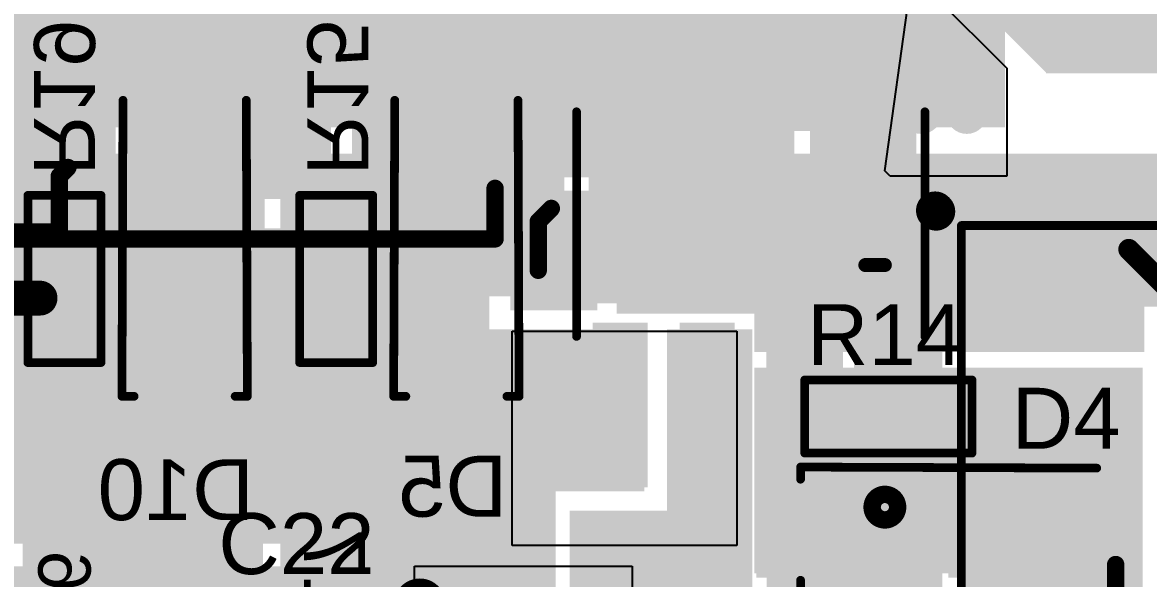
# Model space of a CAD drawing. Header units: millimetres. Extents: x -1.46 to 1.41, y -0.13 to 2.68.
# Drawn here: x 0.405 to 1.051, y 1.419 to 1.738 of the extents above; entities that cross this region are included whole.
import ezdxf

# ---------------------------------------------------------------- set-up
doc = ezdxf.new("R2010")
doc.units = ezdxf.units.MM
doc.header["$MEASUREMENT"] = 0
for name, color, linetype in [('BottomLayer', 5, 'Continuous'), ('BottomOverlay', 54, 'Continuous'), ('BottomPaste', 16, 'Continuous'), ('BottomSolder', 6, 'Continuous'), ('Mechanical2', 216, 'Continuous'), ('TopLayer', 1, 'Continuous'), ('TopOverlay', 2, 'Continuous'), ('TopPaste', 8, 'Continuous'), ('TopSolder', 216, 'Continuous'), ('ViaHoleLayer', 16, 'Continuous')]:
    doc.layers.add(name, color=color, linetype=linetype)
doc.styles.add('Arial', font='', dxfattribs={"height": 0.2})
doc.styles.get('Arial').set_extended_font_data('Arial')

# ---------------------------------------------------------------- blocks, each defined once
blk = doc.blocks.new('CAP__2917_1')
at = {"layer": 'TopLayer'}
for points in [[(-0.05492, 0.05059), (0.05492, 0.05059), (0.05492, -0.05059), (-0.05492, -0.05059)], [(0.19862, 0.05059), (0.30846, 0.05059), (0.30846, -0.05059), (0.19862, -0.05059)]]:
    blk.add_hatch(color=1, dxfattribs=at).paths.add_polyline_path(points)
at = {"layer": 'TopPaste'}
for points in [[(-0.05492, 0.05059), (0.05492, 0.05059), (0.05492, -0.05059), (-0.05492, -0.05059)], [(0.19862, 0.05059), (0.30846, 0.05059), (0.30846, -0.05059), (0.19862, -0.05059)]]:
    blk.add_hatch(color=8, dxfattribs=at).paths.add_polyline_path(points)
at = {"layer": 'TopSolder'}
for points in [[(-0.05892, 0.05459), (0.05892, 0.05459), (0.05892, -0.05459), (-0.05892, -0.05459)], [(0.19462, 0.05459), (0.31246, 0.05459), (0.31246, -0.05459), (0.19462, -0.05459)]]:
    blk.add_hatch(color=216, dxfattribs=at).paths.add_polyline_path(points)
at = {"layer": 'TopOverlay', "const_width": 0.01}
for points in [[(-0.04823, 0.063), (-0.04823, 0.092)], [(-0.01523, 0.062), (-0.01523, 0.091)], [(-0.01523, 0.091), (0.27677, 0.091)], [(0.27677, 0.062), (0.27677, 0.091)], [(-0.06423, 0.077), (-0.03123, 0.077)], [(-0.01523, -0.091), (-0.01523, -0.062)], [(0.27677, -0.091), (0.27677, -0.062)], [(-0.01523, -0.091), (0.27677, -0.091)]]:
    blk.add_lwpolyline(points, dxfattribs=at)
at = {"layer": 'TopOverlay', "const_width": 0.005}
for points in [[(-0.05073, 0.092, 1), (-0.04573, 0.092, 1)], [(-0.01773, 0.091, 1), (-0.01273, 0.091, 1)], [(-0.01773, 0.091, 1), (-0.01273, 0.091, 1)], [(0.27427, 0.091, 1), (0.27927, 0.091, 1)], [(0.27427, 0.091, 1), (0.27927, 0.091, 1)], [(-0.06673, 0.077, 1), (-0.06173, 0.077, 1)], [(-0.03373, 0.077, 1), (-0.02873, 0.077, 1)], [(-0.05073, 0.063, 1), (-0.04573, 0.063, 1)], [(-0.01773, 0.062, 1), (-0.01273, 0.062, 1)], [(0.27427, 0.062, 1), (0.27927, 0.062, 1)], [(-0.01773, -0.062, 1), (-0.01273, -0.062, 1)], [(0.27427, -0.062, 1), (0.27927, -0.062, 1)], [(-0.01773, -0.091, 1), (-0.01273, -0.091, 1)], [(-0.01773, -0.091, 1), (-0.01273, -0.091, 1)], [(0.27427, -0.091, 1), (0.27927, -0.091, 1)], [(0.27427, -0.091, 1), (0.27927, -0.091, 1)]]:
    blk.add_lwpolyline(points, format="xyb", close=True, dxfattribs=at)
blk = doc.blocks.new('CRS01_TE85L_Q_M__B_7')
at = {"layer": 'BottomLayer'}
for points in [[(-0.07874, 0.02362), (-0.0315, 0.02362), (-0.0315, -0.02362), (-0.07874, -0.02362)], [(0.0315, 0.02362), (0.07874, 0.02362), (0.07874, -0.02362), (0.0315, -0.02362)]]:
    blk.add_hatch(color=5, dxfattribs=at).paths.add_polyline_path(points)
at = {"layer": 'BottomOverlay'}
for points in [[(-0.11561, -0.038), (-0.08061, -0.038), (-0.08061, 0.038), (-0.11561, 0.038)], [(-0.08561, 0.025), (-0.058, 0.025), (-0.058, 0.03638), (-0.08561, 0.03638)], [(-0.08561, -0.03638), (-0.058, -0.03638), (-0.058, -0.025), (-0.08561, -0.025)]]:
    blk.add_hatch(color=54, dxfattribs=at).paths.add_polyline_path(points)
at = {"layer": 'BottomPaste'}
for points in [[(-0.07874, 0.02362), (-0.0315, 0.02362), (-0.0315, -0.02362), (-0.07874, -0.02362)], [(0.0315, 0.02362), (0.07874, 0.02362), (0.07874, -0.02362), (0.0315, -0.02362)]]:
    blk.add_hatch(color=16, dxfattribs=at).paths.add_polyline_path(points)
at = {"layer": 'BottomSolder'}
for points in [[(-0.08274, 0.02762), (-0.0275, 0.02762), (-0.0275, -0.02762), (-0.08274, -0.02762)], [(0.0275, 0.02762), (0.08274, 0.02762), (0.08274, -0.02762), (0.0275, -0.02762)]]:
    blk.add_hatch(color=6, dxfattribs=at).paths.add_polyline_path(points)
at = {"layer": 'BottomOverlay', "const_width": 0.005}
for points in [[(-0.11261, 0.03538), (0.05739, 0.036)], [(0.05739, 0.029), (0.05739, 0.036)], [(0.05739, -0.036), (0.05739, -0.029)], [(0.05739, -0.036), (-0.11261, -0.03538)]]:
    blk.add_lwpolyline(points, dxfattribs=at)
at = {"layer": 'BottomOverlay', "const_width": 0.0025}
for points in [[(-0.11386, 0.03538, 1), (-0.11136, 0.03538, 1)], [(0.05614, 0.036, 1), (0.05864, 0.036, 1)], [(0.05614, 0.036, 1), (0.05864, 0.036, 1)], [(0.05614, 0.029, 1), (0.05864, 0.029, 1)], [(0.05614, -0.029, 1), (0.05864, -0.029, 1)], [(-0.11386, -0.03538, 1), (-0.11136, -0.03538, 1)], [(0.05614, -0.036, 1), (0.05864, -0.036, 1)], [(0.05614, -0.036, 1), (0.05864, -0.036, 1)]]:
    blk.add_lwpolyline(points, format="xyb", close=True, dxfattribs=at)
blk = doc.blocks.new('CRS01_TE85L_Q_M__8')
at = {"layer": 'TopLayer'}
for points in [[(-0.07874, 0.02362), (-0.0315, 0.02362), (-0.0315, -0.02362), (-0.07874, -0.02362)], [(0.0315, 0.02362), (0.07874, 0.02362), (0.07874, -0.02362), (0.0315, -0.02362)]]:
    blk.add_hatch(color=1, dxfattribs=at).paths.add_polyline_path(points)
at = {"layer": 'TopOverlay'}
for points in [[(-0.11561, -0.038), (-0.08061, -0.038), (-0.08061, 0.038), (-0.11561, 0.038)], [(-0.08561, 0.025), (-0.058, 0.025), (-0.058, 0.03638), (-0.08561, 0.03638)], [(-0.08561, -0.03638), (-0.058, -0.03638), (-0.058, -0.025), (-0.08561, -0.025)]]:
    blk.add_hatch(color=2, dxfattribs=at).paths.add_polyline_path(points)
at = {"layer": 'TopPaste'}
for points in [[(-0.07874, 0.02362), (-0.0315, 0.02362), (-0.0315, -0.02362), (-0.07874, -0.02362)], [(0.0315, 0.02362), (0.07874, 0.02362), (0.07874, -0.02362), (0.0315, -0.02362)]]:
    blk.add_hatch(color=8, dxfattribs=at).paths.add_polyline_path(points)
at = {"layer": 'TopSolder'}
for points in [[(-0.08274, 0.02762), (-0.0275, 0.02762), (-0.0275, -0.02762), (-0.08274, -0.02762)], [(0.0275, 0.02762), (0.08274, 0.02762), (0.08274, -0.02762), (0.0275, -0.02762)]]:
    blk.add_hatch(color=216, dxfattribs=at).paths.add_polyline_path(points)
at = {"layer": 'TopOverlay', "const_width": 0.005}
for points in [[(0.05739, 0.036), (-0.11261, 0.03538)], [(0.05739, 0.036), (0.05739, 0.029)], [(0.05739, -0.029), (0.05739, -0.036)], [(0.05739, -0.036), (-0.11261, -0.03538)]]:
    blk.add_lwpolyline(points, dxfattribs=at)
at = {"layer": 'TopOverlay', "const_width": 0.0025}
for points in [[(-0.11386, 0.03538, 1), (-0.11136, 0.03538, 1)], [(0.05614, 0.036, 1), (0.05864, 0.036, 1)], [(0.05614, 0.036, 1), (0.05864, 0.036, 1)], [(0.05614, 0.029, 1), (0.05864, 0.029, 1)], [(0.05614, -0.029, 1), (0.05864, -0.029, 1)], [(-0.11386, -0.03538, 1), (-0.11136, -0.03538, 1)], [(0.05614, -0.036, 1), (0.05864, -0.036, 1)], [(0.05614, -0.036, 1), (0.05864, -0.036, 1)]]:
    blk.add_lwpolyline(points, format="xyb", close=True, dxfattribs=at)
blk = doc.blocks.new('B4P_VH_FB_B_LF__SN__B_10')
at = {"layer": 'BottomOverlay', "const_width": 0.005}
for points in [[(-0.321, 0.293), (0.38006, 0.293)], [(0.38006, 0.293), (0.38006, -0.093)]]:
    blk.add_lwpolyline(points, dxfattribs=at)
at = {"layer": 'BottomOverlay', "const_width": 0.0025}
blk.add_lwpolyline([(0.37881, 0.293, 1), (0.38131, 0.293, 1)], format="xyb", close=True, dxfattribs=at)
blk.add_lwpolyline([(0.37881, 0.293, 1), (0.38131, 0.293, 1)], format="xyb", close=True, dxfattribs=at)
blk = doc.blocks.new('RES0603_B_29')
at = {"layer": 'BottomLayer'}
for points in [[(-0.045, -0.0175), (-0.045, 0.0175), (-0.015, 0.0175), (-0.015, -0.0175)], [(0.015, -0.0175), (0.015, 0.0175), (0.045, 0.0175), (0.045, -0.0175)]]:
    blk.add_hatch(color=5, dxfattribs=at).paths.add_polyline_path(points)
at = {"layer": 'BottomPaste'}
for points in [[(-0.045, -0.0175), (-0.045, 0.0175), (-0.015, 0.0175), (-0.015, -0.0175)], [(0.015, -0.0175), (0.015, 0.0175), (0.045, 0.0175), (0.045, -0.0175)]]:
    blk.add_hatch(color=16, dxfattribs=at).paths.add_polyline_path(points)
at = {"layer": 'BottomSolder'}
for points in [[(-0.049, -0.0215), (-0.049, 0.0215), (-0.011, 0.0215), (-0.011, -0.0215)], [(0.011, -0.0215), (0.011, 0.0215), (0.049, 0.0215), (0.049, -0.0215)]]:
    blk.add_hatch(color=6, dxfattribs=at).paths.add_polyline_path(points)
at = {"layer": 'BottomOverlay', "const_width": 0.005}
for points in [[(-0.048, -0.021), (-0.048, 0.021)], [(0.048, 0.021), (-0.048, 0.021)], [(0.048, -0.021), (0.048, 0.021)], [(0.048, -0.021), (-0.048, -0.021)]]:
    blk.add_lwpolyline(points, dxfattribs=at)
at = {"layer": 'BottomOverlay', "const_width": 0.0025}
for points in [[(-0.04925, 0.021, 1), (-0.04675, 0.021, 1)], [(-0.04925, 0.021, 1), (-0.04675, 0.021, 1)], [(0.04675, 0.021, 1), (0.04925, 0.021, 1)], [(0.04675, 0.021, 1), (0.04925, 0.021, 1)], [(-0.04925, -0.021, 1), (-0.04675, -0.021, 1)], [(-0.04925, -0.021, 1), (-0.04675, -0.021, 1)], [(0.04675, -0.021, 1), (0.04925, -0.021, 1)], [(0.04675, -0.021, 1), (0.04925, -0.021, 1)]]:
    blk.add_lwpolyline(points, format="xyb", close=True, dxfattribs=at)
blk = doc.blocks.new('RES0603_B_33')
at = {"layer": 'BottomLayer'}
for points in [[(-0.045, -0.0175), (-0.045, 0.0175), (-0.015, 0.0175), (-0.015, -0.0175)], [(0.015, -0.0175), (0.015, 0.0175), (0.045, 0.0175), (0.045, -0.0175)]]:
    blk.add_hatch(color=5, dxfattribs=at).paths.add_polyline_path(points)
at = {"layer": 'BottomPaste'}
for points in [[(-0.045, -0.0175), (-0.045, 0.0175), (-0.015, 0.0175), (-0.015, -0.0175)], [(0.015, -0.0175), (0.015, 0.0175), (0.045, 0.0175), (0.045, -0.0175)]]:
    blk.add_hatch(color=16, dxfattribs=at).paths.add_polyline_path(points)
at = {"layer": 'BottomSolder'}
for points in [[(-0.049, -0.0215), (-0.049, 0.0215), (-0.011, 0.0215), (-0.011, -0.0215)], [(0.011, -0.0215), (0.011, 0.0215), (0.049, 0.0215), (0.049, -0.0215)]]:
    blk.add_hatch(color=6, dxfattribs=at).paths.add_polyline_path(points)
at = {"layer": 'BottomOverlay', "const_width": 0.005}
for points in [[(-0.048, -0.021), (-0.048, 0.021)], [(0.048, 0.021), (-0.048, 0.021)], [(0.048, -0.021), (0.048, 0.021)], [(0.048, -0.021), (-0.048, -0.021)]]:
    blk.add_lwpolyline(points, dxfattribs=at)
at = {"layer": 'BottomOverlay', "const_width": 0.0025}
for points in [[(-0.04925, 0.021, 1), (-0.04675, 0.021, 1)], [(-0.04925, 0.021, 1), (-0.04675, 0.021, 1)], [(0.04675, 0.021, 1), (0.04925, 0.021, 1)], [(0.04675, 0.021, 1), (0.04925, 0.021, 1)], [(-0.04925, -0.021, 1), (-0.04675, -0.021, 1)], [(-0.04925, -0.021, 1), (-0.04675, -0.021, 1)], [(0.04675, -0.021, 1), (0.04925, -0.021, 1)], [(0.04675, -0.021, 1), (0.04925, -0.021, 1)]]:
    blk.add_lwpolyline(points, format="xyb", close=True, dxfattribs=at)
blk = doc.blocks.new('RES0603_34')
at = {"layer": 'TopLayer'}
for points in [[(-0.015, 0.0175), (-0.015, -0.0175), (-0.045, -0.0175), (-0.045, 0.0175)], [(0.045, 0.0175), (0.045, -0.0175), (0.015, -0.0175), (0.015, 0.0175)]]:
    blk.add_hatch(color=1, dxfattribs=at).paths.add_polyline_path(points)
at = {"layer": 'TopPaste'}
for points in [[(-0.015, 0.0175), (-0.015, -0.0175), (-0.045, -0.0175), (-0.045, 0.0175)], [(0.045, 0.0175), (0.045, -0.0175), (0.015, -0.0175), (0.015, 0.0175)]]:
    blk.add_hatch(color=8, dxfattribs=at).paths.add_polyline_path(points)
at = {"layer": 'TopSolder'}
for points in [[(-0.011, 0.0215), (-0.011, -0.0215), (-0.049, -0.0215), (-0.049, 0.0215)], [(0.049, 0.0215), (0.049, -0.0215), (0.011, -0.0215), (0.011, 0.0215)]]:
    blk.add_hatch(color=216, dxfattribs=at).paths.add_polyline_path(points)
at = {"layer": 'TopOverlay', "const_width": 0.005}
for points in [[(-0.048, 0.021), (0.048, 0.021)], [(-0.048, -0.021), (-0.048, 0.021)], [(0.048, -0.021), (0.048, 0.021)], [(-0.048, -0.021), (0.048, -0.021)]]:
    blk.add_lwpolyline(points, dxfattribs=at)
at = {"layer": 'TopOverlay', "const_width": 0.0025}
for points in [[(-0.04925, 0.021, 1), (-0.04675, 0.021, 1)], [(-0.04925, 0.021, 1), (-0.04675, 0.021, 1)], [(0.04675, 0.021, 1), (0.04925, 0.021, 1)], [(0.04675, 0.021, 1), (0.04925, 0.021, 1)], [(-0.04925, -0.021, 1), (-0.04675, -0.021, 1)], [(-0.04925, -0.021, 1), (-0.04675, -0.021, 1)], [(0.04675, -0.021, 1), (0.04925, -0.021, 1)], [(0.04675, -0.021, 1), (0.04925, -0.021, 1)]]:
    blk.add_lwpolyline(points, format="xyb", close=True, dxfattribs=at)
blk = doc.blocks.new('AO4882_MS_B_37')
at = {"layer": 'BottomLayer'}
for points in [[(0.05906, 0.08681), (0.14567, 0.08681), (0.14567, 0.06319), (0.05906, 0.06319)], [(0.05906, 0.03681), (0.14567, 0.03681), (0.14567, 0.01319), (0.05906, 0.01319)], [(0.05906, -0.01319), (0.14567, -0.01319), (0.14567, -0.03681), (0.05906, -0.03681)], [(0.05906, -0.06319), (0.14567, -0.06319), (0.14567, -0.08681), (0.05906, -0.08681)]]:
    blk.add_hatch(color=5, dxfattribs=at).paths.add_polyline_path(points)
at = {"layer": 'BottomPaste'}
for points in [[(0.05906, 0.08681), (0.14567, 0.08681), (0.14567, 0.06319), (0.05906, 0.06319)], [(0.05906, 0.03681), (0.14567, 0.03681), (0.14567, 0.01319), (0.05906, 0.01319)], [(0.05906, -0.01319), (0.14567, -0.01319), (0.14567, -0.03681), (0.05906, -0.03681)], [(0.05906, -0.06319), (0.14567, -0.06319), (0.14567, -0.08681), (0.05906, -0.08681)]]:
    blk.add_hatch(color=16, dxfattribs=at).paths.add_polyline_path(points)
at = {"layer": 'BottomSolder'}
for points in [[(0.05506, 0.09081), (0.14967, 0.09081), (0.14967, 0.05919), (0.05506, 0.05919)], [(0.05506, 0.04081), (0.14967, 0.04081), (0.14967, 0.00919), (0.05506, 0.00919)], [(0.05506, -0.00919), (0.14967, -0.00919), (0.14967, -0.04081), (0.05506, -0.04081)], [(0.05506, -0.05919), (0.14967, -0.05919), (0.14967, -0.09081), (0.05506, -0.09081)]]:
    blk.add_hatch(color=6, dxfattribs=at).paths.add_polyline_path(points)
blk = doc.blocks.new('AO4882_MS_B_38')
at = {"layer": 'BottomLayer'}
for points in [[(-0.14567, 0.08681), (-0.05906, 0.08681), (-0.05906, 0.06319), (-0.14567, 0.06319)], [(0.05906, 0.08681), (0.14567, 0.08681), (0.14567, 0.06319), (0.05906, 0.06319)], [(-0.14567, 0.03681), (-0.05906, 0.03681), (-0.05906, 0.01319), (-0.14567, 0.01319)], [(0.05906, 0.03681), (0.14567, 0.03681), (0.14567, 0.01319), (0.05906, 0.01319)], [(-0.14567, -0.01319), (-0.05906, -0.01319), (-0.05906, -0.03681), (-0.14567, -0.03681)], [(0.05906, -0.01319), (0.14567, -0.01319), (0.14567, -0.03681), (0.05906, -0.03681)], [(-0.14567, -0.06319), (-0.05906, -0.06319), (-0.05906, -0.08681), (-0.14567, -0.08681)], [(0.05906, -0.06319), (0.14567, -0.06319), (0.14567, -0.08681), (0.05906, -0.08681)]]:
    blk.add_hatch(color=5, dxfattribs=at).paths.add_polyline_path(points)
at = {"layer": 'BottomPaste'}
for points in [[(-0.14567, 0.08681), (-0.05906, 0.08681), (-0.05906, 0.06319), (-0.14567, 0.06319)], [(0.05906, 0.08681), (0.14567, 0.08681), (0.14567, 0.06319), (0.05906, 0.06319)], [(-0.14567, 0.03681), (-0.05906, 0.03681), (-0.05906, 0.01319), (-0.14567, 0.01319)], [(0.05906, 0.03681), (0.14567, 0.03681), (0.14567, 0.01319), (0.05906, 0.01319)], [(-0.14567, -0.01319), (-0.05906, -0.01319), (-0.05906, -0.03681), (-0.14567, -0.03681)], [(0.05906, -0.01319), (0.14567, -0.01319), (0.14567, -0.03681), (0.05906, -0.03681)], [(-0.14567, -0.06319), (-0.05906, -0.06319), (-0.05906, -0.08681), (-0.14567, -0.08681)], [(0.05906, -0.06319), (0.14567, -0.06319), (0.14567, -0.08681), (0.05906, -0.08681)]]:
    blk.add_hatch(color=16, dxfattribs=at).paths.add_polyline_path(points)
at = {"layer": 'BottomSolder'}
for points in [[(-0.14967, 0.09081), (-0.05506, 0.09081), (-0.05506, 0.05919), (-0.14967, 0.05919)], [(0.05506, 0.09081), (0.14967, 0.09081), (0.14967, 0.05919), (0.05506, 0.05919)], [(-0.14967, 0.04081), (-0.05506, 0.04081), (-0.05506, 0.00919), (-0.14967, 0.00919)], [(0.05506, 0.04081), (0.14967, 0.04081), (0.14967, 0.00919), (0.05506, 0.00919)], [(-0.14967, -0.00919), (-0.05506, -0.00919), (-0.05506, -0.04081), (-0.14967, -0.04081)], [(0.05506, -0.00919), (0.14967, -0.00919), (0.14967, -0.04081), (0.05506, -0.04081)], [(-0.14967, -0.05919), (-0.05506, -0.05919), (-0.05506, -0.09081), (-0.14967, -0.09081)], [(0.05506, -0.05919), (0.14967, -0.05919), (0.14967, -0.09081), (0.05506, -0.09081)]]:
    blk.add_hatch(color=6, dxfattribs=at).paths.add_polyline_path(points)
at = {"layer": 'BottomOverlay', "const_width": 0.005}
for points in [[(-0.063, 0.1), (0.066, 0.1)], [(-0.063, -0.1), (0.066, -0.1)]]:
    blk.add_lwpolyline(points, dxfattribs=at)
at = {"layer": 'BottomOverlay'}
for points, const_width in [([(-0.06425, 0.1, 1), (-0.06175, 0.1, 1)], 0.0025), ([(0.06475, 0.1, 1), (0.06725, 0.1, 1)], 0.0025), ([(-0.15371, -0.077, 1), (-0.16836, -0.077, 1)], 0.01), ([(-0.17086, -0.077, 1), (-0.16586, -0.077, 1)], 0.005), ([(-0.15621, -0.077, 1), (-0.15121, -0.077, 1)], 0.005), ([(-0.06425, -0.1, 1), (-0.06175, -0.1, 1)], 0.0025), ([(0.06475, -0.1, 1), (0.06725, -0.1, 1)], 0.0025)]:
    blk.add_lwpolyline(points, format="xyb", close=True, dxfattribs=dict(at, const_width=const_width))
blk = doc.blocks.new('CRS01_TE85L_Q_M__B_44')
at = {"layer": 'BottomLayer'}
for points in [[(-0.07874, 0.02362), (-0.0315, 0.02362), (-0.0315, -0.02362), (-0.07874, -0.02362)], [(0.0315, 0.02362), (0.07874, 0.02362), (0.07874, -0.02362), (0.0315, -0.02362)]]:
    blk.add_hatch(color=5, dxfattribs=at).paths.add_polyline_path(points)
at = {"layer": 'BottomOverlay'}
for points in [[(-0.11559, -0.038), (-0.08059, -0.038), (-0.08059, 0.038), (-0.11559, 0.038)], [(-0.08561, 0.025), (-0.058, 0.025), (-0.058, 0.03638), (-0.08561, 0.03638)], [(-0.08561, -0.03638), (-0.058, -0.03638), (-0.058, -0.025), (-0.08561, -0.025)]]:
    blk.add_hatch(color=54, dxfattribs=at).paths.add_polyline_path(points)
at = {"layer": 'BottomPaste'}
for points in [[(-0.07874, 0.02362), (-0.0315, 0.02362), (-0.0315, -0.02362), (-0.07874, -0.02362)], [(0.0315, 0.02362), (0.07874, 0.02362), (0.07874, -0.02362), (0.0315, -0.02362)]]:
    blk.add_hatch(color=16, dxfattribs=at).paths.add_polyline_path(points)
at = {"layer": 'BottomSolder'}
for points in [[(-0.08274, 0.02762), (-0.0275, 0.02762), (-0.0275, -0.02762), (-0.08274, -0.02762)], [(0.0275, 0.02762), (0.08274, 0.02762), (0.08274, -0.02762), (0.0275, -0.02762)]]:
    blk.add_hatch(color=6, dxfattribs=at).paths.add_polyline_path(points)
at = {"layer": 'BottomOverlay', "const_width": 0.005}
for points in [[(-0.11261, 0.03538), (0.05739, 0.036)], [(0.05739, 0.029), (0.05739, 0.036)], [(0.05739, -0.036), (0.05739, -0.029)], [(0.05739, -0.036), (-0.11261, -0.03538)]]:
    blk.add_lwpolyline(points, dxfattribs=at)
at = {"layer": 'BottomOverlay', "const_width": 0.0025}
for points in [[(-0.11386, 0.03538, 1), (-0.11136, 0.03538, 1)], [(0.05614, 0.036, 1), (0.05864, 0.036, 1)], [(0.05614, 0.036, 1), (0.05864, 0.036, 1)], [(0.05614, 0.029, 1), (0.05864, 0.029, 1)], [(0.05614, -0.029, 1), (0.05864, -0.029, 1)], [(-0.11386, -0.03538, 1), (-0.11136, -0.03538, 1)], [(0.05614, -0.036, 1), (0.05864, -0.036, 1)], [(0.05614, -0.036, 1), (0.05864, -0.036, 1)]]:
    blk.add_lwpolyline(points, format="xyb", close=True, dxfattribs=at)

msp = doc.modelspace()

# ---------------------------------------------------------------- hatches: boundary and pattern name
at = {"layer": 'BottomLayer'}
for points in [[(0.099, 1.678), (0.969, 1.678), (0.969, 1.767), (0.099, 1.767)], [(0.188, 1.60296), (0.544, 1.60296), (0.544, 1.66296), (0.188, 1.66296)], [(0.553, 1.60296), (0.712, 1.60296), (0.712, 1.66296), (0.553, 1.66296)], [(0.616, 1.581), (0.716, 1.581), (0.716, 1.66296), (0.616, 1.66296)], [(0.73, 1.577), (0.933, 1.577), (0.933, 1.663), (0.73, 1.663)], [(0.916, 1.62), (1.169, 1.62), (1.169, 1.663), (0.916, 1.663)], [(0.919, 1.575), (1.169, 1.575), (1.169, 1.638), (0.919, 1.638)], [(0.885, 1.419), (0.933, 1.419), (0.933, 1.627), (0.885, 1.627)], [(0.405, 1.411), (0.543, 1.411), (0.543, 1.59), (0.405, 1.59)], [(0.553, 1.423), (0.607, 1.423), (0.607, 1.589), (0.553, 1.589)], [(0.762, 1.469), (0.762, 1.562), (0.599, 1.562), (0.599, 1.469)], [(0.775, 1.419), (0.824, 1.419), (0.824, 1.562), (0.775, 1.562)], [(0.832, 1.435), (0.876, 1.435), (0.876, 1.564), (0.832, 1.564)], [(0.553, 1.412), (0.711, 1.412), (0.711, 1.555), (0.553, 1.555)], [(0.946, 1.337), (1.048, 1.337), (1.048, 1.507), (0.946, 1.507)], [(0.719, 1.339), (0.824, 1.339), (0.824, 1.458), (0.719, 1.458)], [(0.834, 1.339), (0.933, 1.339), (0.933, 1.426), (0.834, 1.426)]]:
    msp.add_hatch(color=5, dxfattribs=at).paths.add_polyline_path(points)
h = msp.add_hatch(color=5, dxfattribs=at)
edge = h.paths.add_edge_path()
edge.add_arc((0.48783, 1.7189), 0.01181, 0, 360)
h = msp.add_hatch(color=5, dxfattribs=at)
edge = h.paths.add_edge_path()
edge.add_arc((0.51392, 1.7189), 0.01181, 0, 360)
h = msp.add_hatch(color=5, dxfattribs=at)
edge = h.paths.add_edge_path()
edge.add_arc((0.54001, 1.7189), 0.01181, 0, 360)
h = msp.add_hatch(color=5, dxfattribs=at)
edge = h.paths.add_edge_path()
edge.add_arc((0.5661, 1.7189), 0.01181, 0, 360)
h = msp.add_hatch(color=5, dxfattribs=at)
edge = h.paths.add_edge_path()
edge.add_arc((0.86874, 1.7189), 0.01181, 0, 360)
h = msp.add_hatch(color=5, dxfattribs=at)
edge = h.paths.add_edge_path()
edge.add_arc((0.89482, 1.7189), 0.01181, 0, 360)
h = msp.add_hatch(color=5, dxfattribs=at)
edge = h.paths.add_edge_path()
edge.add_arc((0.92091, 1.7189), 0.01181, 0, 360)
h = msp.add_hatch(color=5, dxfattribs=at)
edge = h.paths.add_edge_path()
edge.add_arc((0.947, 1.7189), 0.01181, 0, 360)
h = msp.add_hatch(color=5, dxfattribs=at)
edge = h.paths.add_edge_path()
edge.add_arc((0.48783, 1.686), 0.01181, 0, 360)
h = msp.add_hatch(color=5, dxfattribs=at)
edge = h.paths.add_edge_path()
edge.add_arc((0.51392, 1.686), 0.01181, 0, 360)
h = msp.add_hatch(color=5, dxfattribs=at)
edge = h.paths.add_edge_path()
edge.add_arc((0.54001, 1.6861), 0.01181, 0, 360)
h = msp.add_hatch(color=5, dxfattribs=at)
edge = h.paths.add_edge_path()
edge.add_arc((0.5661, 1.6861), 0.01181, 0, 360)
h = msp.add_hatch(color=5, dxfattribs=at)
edge = h.paths.add_edge_path()
edge.add_arc((0.86874, 1.686), 0.01181, 0, 360)
h = msp.add_hatch(color=5, dxfattribs=at)
edge = h.paths.add_edge_path()
edge.add_arc((0.89482, 1.686), 0.01181, 0, 360)
h = msp.add_hatch(color=5, dxfattribs=at)
edge = h.paths.add_edge_path()
edge.add_arc((0.92091, 1.6861), 0.01181, 0, 360)
h = msp.add_hatch(color=5, dxfattribs=at)
edge = h.paths.add_edge_path()
edge.add_arc((0.947, 1.6861), 0.01181, 0, 360)
h = msp.add_hatch(color=5, dxfattribs=at)
edge = h.paths.add_edge_path()
edge.add_arc((0.701, 1.596), 0.01181, 0, 360)
h = msp.add_hatch(color=5, dxfattribs=at)
edge = h.paths.add_edge_path()
edge.add_arc((0.763, 1.594), 0.01181, 0, 360)
h = msp.add_hatch(color=5, dxfattribs=at)
edge = h.paths.add_edge_path()
edge.add_arc((0.78986, 1.594), 0.01181, 0, 360)
h = msp.add_hatch(color=5, dxfattribs=at)
edge = h.paths.add_edge_path()
edge.add_arc((0.81671, 1.594), 0.01181, 0, 360)
h = msp.add_hatch(color=5, dxfattribs=at)
edge = h.paths.add_edge_path()
edge.add_arc((0.84357, 1.594), 0.01181, 0, 360)
h = msp.add_hatch(color=5, dxfattribs=at)
edge = h.paths.add_edge_path()
edge.add_arc((0.87043, 1.594), 0.01181, 0, 360)
h = msp.add_hatch(color=5, dxfattribs=at)
edge = h.paths.add_edge_path()
edge.add_arc((0.89729, 1.594), 0.01181, 0, 360)
h = msp.add_hatch(color=5, dxfattribs=at)
edge = h.paths.add_edge_path()
edge.add_arc((0.92414, 1.594), 0.01181, 0, 360)
h = msp.add_hatch(color=5, dxfattribs=at)
edge = h.paths.add_edge_path()
edge.add_arc((0.951, 1.594), 0.01181, 0, 360)
h = msp.add_hatch(color=5, dxfattribs=at)
edge = h.paths.add_edge_path()
edge.add_arc((0.97786, 1.594), 0.01181, 0, 360)
h = msp.add_hatch(color=5, dxfattribs=at)
edge = h.paths.add_edge_path()
edge.add_arc((1.00471, 1.594), 0.01181, 0, 360)
h = msp.add_hatch(color=5, dxfattribs=at)
edge = h.paths.add_edge_path()
edge.add_arc((1.03157, 1.594), 0.01181, 0, 360)
h = msp.add_hatch(color=5, dxfattribs=at)
edge = h.paths.add_edge_path()
edge.add_arc((0.801, 1.543), 0.01181, 0, 360)
h = msp.add_hatch(color=5, dxfattribs=at)
edge = h.paths.add_edge_path()
edge.add_arc((0.801, 1.517), 0.01181, 0, 360)
h = msp.add_hatch(color=5, dxfattribs=at)
edge = h.paths.add_edge_path()
edge.add_arc((1.034, 1.484), 0.01181, 0, 360)
h = msp.add_hatch(color=5, dxfattribs=at)
edge = h.paths.add_edge_path()
edge.add_arc((1.034, 1.459), 0.01181, 0, 360)
h = msp.add_hatch(color=5, dxfattribs=at)
edge = h.paths.add_edge_path()
edge.add_arc((0.856, 1.45), 0.01181, 0, 360)
h = msp.add_hatch(color=5, dxfattribs=at)
edge = h.paths.add_edge_path()
edge.add_arc((1.034, 1.434), 0.01181, 0, 360)
at = {"layer": 'BottomSolder'}
h = msp.add_hatch(color=6, dxfattribs=at)
edge = h.paths.add_edge_path()
edge.add_arc((0.48783, 1.7189), 0.00591, 0, 360)
h = msp.add_hatch(color=6, dxfattribs=at)
edge = h.paths.add_edge_path()
edge.add_arc((0.51392, 1.7189), 0.00591, 0, 360)
h = msp.add_hatch(color=6, dxfattribs=at)
edge = h.paths.add_edge_path()
edge.add_arc((0.54001, 1.7189), 0.00591, 0, 360)
h = msp.add_hatch(color=6, dxfattribs=at)
edge = h.paths.add_edge_path()
edge.add_arc((0.5661, 1.7189), 0.00591, 0, 360)
h = msp.add_hatch(color=6, dxfattribs=at)
edge = h.paths.add_edge_path()
edge.add_arc((0.86874, 1.7189), 0.00591, 0, 360)
h = msp.add_hatch(color=6, dxfattribs=at)
edge = h.paths.add_edge_path()
edge.add_arc((0.89482, 1.7189), 0.00591, 0, 360)
h = msp.add_hatch(color=6, dxfattribs=at)
edge = h.paths.add_edge_path()
edge.add_arc((0.92091, 1.7189), 0.00591, 0, 360)
h = msp.add_hatch(color=6, dxfattribs=at)
edge = h.paths.add_edge_path()
edge.add_arc((0.947, 1.7189), 0.00591, 0, 360)
h = msp.add_hatch(color=6, dxfattribs=at)
edge = h.paths.add_edge_path()
edge.add_arc((0.48783, 1.686), 0.00591, 0, 360)
h = msp.add_hatch(color=6, dxfattribs=at)
edge = h.paths.add_edge_path()
edge.add_arc((0.51392, 1.686), 0.00591, 0, 360)
h = msp.add_hatch(color=6, dxfattribs=at)
edge = h.paths.add_edge_path()
edge.add_arc((0.54001, 1.6861), 0.00591, 0, 360)
h = msp.add_hatch(color=6, dxfattribs=at)
edge = h.paths.add_edge_path()
edge.add_arc((0.5661, 1.6861), 0.00591, 0, 360)
h = msp.add_hatch(color=6, dxfattribs=at)
edge = h.paths.add_edge_path()
edge.add_arc((0.86874, 1.686), 0.00591, 0, 360)
h = msp.add_hatch(color=6, dxfattribs=at)
edge = h.paths.add_edge_path()
edge.add_arc((0.89482, 1.686), 0.00591, 0, 360)
h = msp.add_hatch(color=6, dxfattribs=at)
edge = h.paths.add_edge_path()
edge.add_arc((0.92091, 1.6861), 0.00591, 0, 360)
h = msp.add_hatch(color=6, dxfattribs=at)
edge = h.paths.add_edge_path()
edge.add_arc((0.947, 1.6861), 0.00591, 0, 360)
h = msp.add_hatch(color=6, dxfattribs=at)
edge = h.paths.add_edge_path()
edge.add_arc((0.701, 1.596), 0.00591, 0, 360)
h = msp.add_hatch(color=6, dxfattribs=at)
edge = h.paths.add_edge_path()
edge.add_arc((0.763, 1.594), 0.00591, 0, 360)
h = msp.add_hatch(color=6, dxfattribs=at)
edge = h.paths.add_edge_path()
edge.add_arc((0.78986, 1.594), 0.00591, 0, 360)
h = msp.add_hatch(color=6, dxfattribs=at)
edge = h.paths.add_edge_path()
edge.add_arc((0.81671, 1.594), 0.00591, 0, 360)
h = msp.add_hatch(color=6, dxfattribs=at)
edge = h.paths.add_edge_path()
edge.add_arc((0.84357, 1.594), 0.00591, 0, 360)
h = msp.add_hatch(color=6, dxfattribs=at)
edge = h.paths.add_edge_path()
edge.add_arc((0.87043, 1.594), 0.00591, 0, 360)
h = msp.add_hatch(color=6, dxfattribs=at)
edge = h.paths.add_edge_path()
edge.add_arc((0.89729, 1.594), 0.00591, 0, 360)
h = msp.add_hatch(color=6, dxfattribs=at)
edge = h.paths.add_edge_path()
edge.add_arc((0.92414, 1.594), 0.00591, 0, 360)
h = msp.add_hatch(color=6, dxfattribs=at)
edge = h.paths.add_edge_path()
edge.add_arc((0.951, 1.594), 0.00591, 0, 360)
h = msp.add_hatch(color=6, dxfattribs=at)
edge = h.paths.add_edge_path()
edge.add_arc((0.97786, 1.594), 0.00591, 0, 360)
h = msp.add_hatch(color=6, dxfattribs=at)
edge = h.paths.add_edge_path()
edge.add_arc((1.00471, 1.594), 0.00591, 0, 360)
h = msp.add_hatch(color=6, dxfattribs=at)
edge = h.paths.add_edge_path()
edge.add_arc((1.03157, 1.594), 0.00591, 0, 360)
h = msp.add_hatch(color=6, dxfattribs=at)
edge = h.paths.add_edge_path()
edge.add_arc((0.801, 1.543), 0.00591, 0, 360)
h = msp.add_hatch(color=6, dxfattribs=at)
edge = h.paths.add_edge_path()
edge.add_arc((0.801, 1.517), 0.00591, 0, 360)
h = msp.add_hatch(color=6, dxfattribs=at)
edge = h.paths.add_edge_path()
edge.add_arc((1.034, 1.484), 0.00591, 0, 360)
h = msp.add_hatch(color=6, dxfattribs=at)
edge = h.paths.add_edge_path()
edge.add_arc((1.034, 1.459), 0.00591, 0, 360)
h = msp.add_hatch(color=6, dxfattribs=at)
edge = h.paths.add_edge_path()
edge.add_arc((0.856, 1.45), 0.00591, 0, 360)
h = msp.add_hatch(color=6, dxfattribs=at)
edge = h.paths.add_edge_path()
edge.add_arc((1.034, 1.434), 0.00591, 0, 360)
at = {"layer": 'TopLayer'}
for points in [[(0.993, 1.709), (1.031, 1.747), (0.89, 1.888), (0.852, 1.85)], [(1.023, 1.709), (1.0855, 1.7715), (0.9635, 1.8935), (0.901, 1.831)], [(0.474, 1.637), (0.582, 1.637), (0.582, 1.834), (0.474, 1.834)], [(0.598, 1.64937), (0.848, 1.64937), (0.848, 1.835), (0.598, 1.835)], [(1.269, 1.786), (0.9925, 1.786), (0.9925, 1.709), (1.269, 1.709)], [(0.19, 1.637), (0.456, 1.637), (0.456, 1.781), (0.19, 1.781)], [(0.857, 1.65), (0.918, 1.65), (0.918, 1.765), (0.857, 1.765)], [(0.685, 1.64175), (0.685, 1.61875), (1.166, 1.61875), (1.166, 1.64175)], [(0.685, 1.573), (0.735, 1.573), (0.735, 1.635), (0.685, 1.635)], [(0.354, 1.547), (0.673, 1.547), (0.673, 1.62), (0.354, 1.62)], [(0.746, 1.611), (0.746, 1.571), (1.049, 1.571), (1.049, 1.611)], [(1.049, 1.585), (0.825, 1.585), (0.825, 1.549), (1.049, 1.549)], [(0.354, 1.439), (0.673, 1.439), (0.673, 1.572), (0.354, 1.572)], [(0.825, 1.422), (0.898, 1.422), (0.898, 1.54), (0.825, 1.54)], [(1.048, 1.54), (0.913, 1.54), (0.913, 1.422), (1.048, 1.422)], [(0.916, 1.423), (1.048, 1.423), (1.048, 1.48), (0.916, 1.48)], [(0.203, 1.366), (0.688, 1.366), (0.688, 1.426), (0.203, 1.426)]]:
    msp.add_hatch(color=1, dxfattribs=at).paths.add_polyline_path(points)
h = msp.add_hatch(color=1, dxfattribs=at)
edge = h.paths.add_edge_path()
edge.add_arc((0.48783, 1.7189), 0.01181, 0, 360)
h = msp.add_hatch(color=1, dxfattribs=at)
edge = h.paths.add_edge_path()
edge.add_arc((0.51392, 1.7189), 0.01181, 0, 360)
h = msp.add_hatch(color=1, dxfattribs=at)
edge = h.paths.add_edge_path()
edge.add_arc((0.54001, 1.7189), 0.01181, 0, 360)
h = msp.add_hatch(color=1, dxfattribs=at)
edge = h.paths.add_edge_path()
edge.add_arc((0.5661, 1.7189), 0.01181, 0, 360)
h = msp.add_hatch(color=1, dxfattribs=at)
edge = h.paths.add_edge_path()
edge.add_arc((0.86874, 1.7189), 0.01181, 0, 360)
h = msp.add_hatch(color=1, dxfattribs=at)
edge = h.paths.add_edge_path()
edge.add_arc((0.89482, 1.7189), 0.01181, 0, 360)
h = msp.add_hatch(color=1, dxfattribs=at)
edge = h.paths.add_edge_path()
edge.add_arc((0.92091, 1.7189), 0.01181, 0, 360)
h = msp.add_hatch(color=1, dxfattribs=at)
edge = h.paths.add_edge_path()
edge.add_arc((0.947, 1.7189), 0.01181, 0, 360)
h = msp.add_hatch(color=1, dxfattribs=at)
edge = h.paths.add_edge_path()
edge.add_arc((0.48783, 1.686), 0.01181, 0, 360)
h = msp.add_hatch(color=1, dxfattribs=at)
edge = h.paths.add_edge_path()
edge.add_arc((0.51392, 1.686), 0.01181, 0, 360)
h = msp.add_hatch(color=1, dxfattribs=at)
edge = h.paths.add_edge_path()
edge.add_arc((0.54001, 1.6861), 0.01181, 0, 360)
h = msp.add_hatch(color=1, dxfattribs=at)
edge = h.paths.add_edge_path()
edge.add_arc((0.5661, 1.6861), 0.01181, 0, 360)
h = msp.add_hatch(color=1, dxfattribs=at)
edge = h.paths.add_edge_path()
edge.add_arc((0.86874, 1.686), 0.01181, 0, 360)
h = msp.add_hatch(color=1, dxfattribs=at)
edge = h.paths.add_edge_path()
edge.add_arc((0.89482, 1.686), 0.01181, 0, 360)
h = msp.add_hatch(color=1, dxfattribs=at)
edge = h.paths.add_edge_path()
edge.add_arc((0.92091, 1.6861), 0.01181, 0, 360)
h = msp.add_hatch(color=1, dxfattribs=at)
edge = h.paths.add_edge_path()
edge.add_arc((0.947, 1.6861), 0.01181, 0, 360)
h = msp.add_hatch(color=1, dxfattribs=at)
edge = h.paths.add_edge_path()
edge.add_arc((0.701, 1.596), 0.01181, 0, 360)
h = msp.add_hatch(color=1, dxfattribs=at)
edge = h.paths.add_edge_path()
edge.add_arc((0.763, 1.594), 0.01181, 0, 360)
h = msp.add_hatch(color=1, dxfattribs=at)
edge = h.paths.add_edge_path()
edge.add_arc((0.78986, 1.594), 0.01181, 0, 360)
h = msp.add_hatch(color=1, dxfattribs=at)
edge = h.paths.add_edge_path()
edge.add_arc((0.81671, 1.594), 0.01181, 0, 360)
h = msp.add_hatch(color=1, dxfattribs=at)
edge = h.paths.add_edge_path()
edge.add_arc((0.84357, 1.594), 0.01181, 0, 360)
h = msp.add_hatch(color=1, dxfattribs=at)
edge = h.paths.add_edge_path()
edge.add_arc((0.87043, 1.594), 0.01181, 0, 360)
h = msp.add_hatch(color=1, dxfattribs=at)
edge = h.paths.add_edge_path()
edge.add_arc((0.89729, 1.594), 0.01181, 0, 360)
h = msp.add_hatch(color=1, dxfattribs=at)
edge = h.paths.add_edge_path()
edge.add_arc((0.92414, 1.594), 0.01181, 0, 360)
h = msp.add_hatch(color=1, dxfattribs=at)
edge = h.paths.add_edge_path()
edge.add_arc((0.951, 1.594), 0.01181, 0, 360)
h = msp.add_hatch(color=1, dxfattribs=at)
edge = h.paths.add_edge_path()
edge.add_arc((0.97786, 1.594), 0.01181, 0, 360)
h = msp.add_hatch(color=1, dxfattribs=at)
edge = h.paths.add_edge_path()
edge.add_arc((1.00471, 1.594), 0.01181, 0, 360)
h = msp.add_hatch(color=1, dxfattribs=at)
edge = h.paths.add_edge_path()
edge.add_arc((1.03157, 1.594), 0.01181, 0, 360)
h = msp.add_hatch(color=1, dxfattribs=at)
edge = h.paths.add_edge_path()
edge.add_arc((0.801, 1.543), 0.01181, 0, 360)
h = msp.add_hatch(color=1, dxfattribs=at)
edge = h.paths.add_edge_path()
edge.add_arc((0.801, 1.517), 0.01181, 0, 360)
h = msp.add_hatch(color=1, dxfattribs=at)
edge = h.paths.add_edge_path()
edge.add_arc((1.034, 1.484), 0.01181, 0, 360)
h = msp.add_hatch(color=1, dxfattribs=at)
edge = h.paths.add_edge_path()
edge.add_arc((1.034, 1.459), 0.01181, 0, 360)
h = msp.add_hatch(color=1, dxfattribs=at)
edge = h.paths.add_edge_path()
edge.add_arc((0.856, 1.45), 0.01181, 0, 360)
h = msp.add_hatch(color=1, dxfattribs=at)
edge = h.paths.add_edge_path()
edge.add_arc((1.034, 1.434), 0.01181, 0, 360)
at = {"layer": 'TopSolder'}
h = msp.add_hatch(color=216, dxfattribs=at)
edge = h.paths.add_edge_path()
edge.add_arc((0.48783, 1.7189), 0.00591, 0, 360)
h = msp.add_hatch(color=216, dxfattribs=at)
edge = h.paths.add_edge_path()
edge.add_arc((0.51392, 1.7189), 0.00591, 0, 360)
h = msp.add_hatch(color=216, dxfattribs=at)
edge = h.paths.add_edge_path()
edge.add_arc((0.54001, 1.7189), 0.00591, 0, 360)
h = msp.add_hatch(color=216, dxfattribs=at)
edge = h.paths.add_edge_path()
edge.add_arc((0.5661, 1.7189), 0.00591, 0, 360)
h = msp.add_hatch(color=216, dxfattribs=at)
edge = h.paths.add_edge_path()
edge.add_arc((0.86874, 1.7189), 0.00591, 0, 360)
h = msp.add_hatch(color=216, dxfattribs=at)
edge = h.paths.add_edge_path()
edge.add_arc((0.89482, 1.7189), 0.00591, 0, 360)
h = msp.add_hatch(color=216, dxfattribs=at)
edge = h.paths.add_edge_path()
edge.add_arc((0.92091, 1.7189), 0.00591, 0, 360)
h = msp.add_hatch(color=216, dxfattribs=at)
edge = h.paths.add_edge_path()
edge.add_arc((0.947, 1.7189), 0.00591, 0, 360)
h = msp.add_hatch(color=216, dxfattribs=at)
edge = h.paths.add_edge_path()
edge.add_arc((0.48783, 1.686), 0.00591, 0, 360)
h = msp.add_hatch(color=216, dxfattribs=at)
edge = h.paths.add_edge_path()
edge.add_arc((0.51392, 1.686), 0.00591, 0, 360)
h = msp.add_hatch(color=216, dxfattribs=at)
edge = h.paths.add_edge_path()
edge.add_arc((0.54001, 1.6861), 0.00591, 0, 360)
h = msp.add_hatch(color=216, dxfattribs=at)
edge = h.paths.add_edge_path()
edge.add_arc((0.5661, 1.6861), 0.00591, 0, 360)
h = msp.add_hatch(color=216, dxfattribs=at)
edge = h.paths.add_edge_path()
edge.add_arc((0.86874, 1.686), 0.00591, 0, 360)
h = msp.add_hatch(color=216, dxfattribs=at)
edge = h.paths.add_edge_path()
edge.add_arc((0.89482, 1.686), 0.00591, 0, 360)
h = msp.add_hatch(color=216, dxfattribs=at)
edge = h.paths.add_edge_path()
edge.add_arc((0.92091, 1.6861), 0.00591, 0, 360)
h = msp.add_hatch(color=216, dxfattribs=at)
edge = h.paths.add_edge_path()
edge.add_arc((0.947, 1.6861), 0.00591, 0, 360)
h = msp.add_hatch(color=216, dxfattribs=at)
edge = h.paths.add_edge_path()
edge.add_arc((0.701, 1.596), 0.00591, 0, 360)
h = msp.add_hatch(color=216, dxfattribs=at)
edge = h.paths.add_edge_path()
edge.add_arc((0.763, 1.594), 0.00591, 0, 360)
h = msp.add_hatch(color=216, dxfattribs=at)
edge = h.paths.add_edge_path()
edge.add_arc((0.78986, 1.594), 0.00591, 0, 360)
h = msp.add_hatch(color=216, dxfattribs=at)
edge = h.paths.add_edge_path()
edge.add_arc((0.81671, 1.594), 0.00591, 0, 360)
h = msp.add_hatch(color=216, dxfattribs=at)
edge = h.paths.add_edge_path()
edge.add_arc((0.84357, 1.594), 0.00591, 0, 360)
h = msp.add_hatch(color=216, dxfattribs=at)
edge = h.paths.add_edge_path()
edge.add_arc((0.87043, 1.594), 0.00591, 0, 360)
h = msp.add_hatch(color=216, dxfattribs=at)
edge = h.paths.add_edge_path()
edge.add_arc((0.89729, 1.594), 0.00591, 0, 360)
h = msp.add_hatch(color=216, dxfattribs=at)
edge = h.paths.add_edge_path()
edge.add_arc((0.92414, 1.594), 0.00591, 0, 360)
h = msp.add_hatch(color=216, dxfattribs=at)
edge = h.paths.add_edge_path()
edge.add_arc((0.951, 1.594), 0.00591, 0, 360)
h = msp.add_hatch(color=216, dxfattribs=at)
edge = h.paths.add_edge_path()
edge.add_arc((0.97786, 1.594), 0.00591, 0, 360)
h = msp.add_hatch(color=216, dxfattribs=at)
edge = h.paths.add_edge_path()
edge.add_arc((1.00471, 1.594), 0.00591, 0, 360)
h = msp.add_hatch(color=216, dxfattribs=at)
edge = h.paths.add_edge_path()
edge.add_arc((1.03157, 1.594), 0.00591, 0, 360)
h = msp.add_hatch(color=216, dxfattribs=at)
edge = h.paths.add_edge_path()
edge.add_arc((0.801, 1.543), 0.00591, 0, 360)
h = msp.add_hatch(color=216, dxfattribs=at)
edge = h.paths.add_edge_path()
edge.add_arc((0.801, 1.517), 0.00591, 0, 360)
h = msp.add_hatch(color=216, dxfattribs=at)
edge = h.paths.add_edge_path()
edge.add_arc((1.034, 1.484), 0.00591, 0, 360)
h = msp.add_hatch(color=216, dxfattribs=at)
edge = h.paths.add_edge_path()
edge.add_arc((1.034, 1.459), 0.00591, 0, 360)
h = msp.add_hatch(color=216, dxfattribs=at)
edge = h.paths.add_edge_path()
edge.add_arc((0.856, 1.45), 0.00591, 0, 360)
h = msp.add_hatch(color=216, dxfattribs=at)
edge = h.paths.add_edge_path()
edge.add_arc((1.034, 1.434), 0.00591, 0, 360)
at = {"layer": 'ViaHoleLayer'}
h = msp.add_hatch(color=16, dxfattribs=at)
edge = h.paths.add_edge_path()
edge.add_arc((0.48783, 1.7189), 0.00591, 0, 360)
h = msp.add_hatch(color=16, dxfattribs=at)
edge = h.paths.add_edge_path()
edge.add_arc((0.51392, 1.7189), 0.00591, 0, 360)
h = msp.add_hatch(color=16, dxfattribs=at)
edge = h.paths.add_edge_path()
edge.add_arc((0.54001, 1.7189), 0.00591, 0, 360)
h = msp.add_hatch(color=16, dxfattribs=at)
edge = h.paths.add_edge_path()
edge.add_arc((0.5661, 1.7189), 0.00591, 0, 360)
h = msp.add_hatch(color=16, dxfattribs=at)
edge = h.paths.add_edge_path()
edge.add_arc((0.86874, 1.7189), 0.00591, 0, 360)
h = msp.add_hatch(color=16, dxfattribs=at)
edge = h.paths.add_edge_path()
edge.add_arc((0.89482, 1.7189), 0.00591, 0, 360)
h = msp.add_hatch(color=16, dxfattribs=at)
edge = h.paths.add_edge_path()
edge.add_arc((0.92091, 1.7189), 0.00591, 0, 360)
h = msp.add_hatch(color=16, dxfattribs=at)
edge = h.paths.add_edge_path()
edge.add_arc((0.947, 1.7189), 0.00591, 0, 360)
h = msp.add_hatch(color=16, dxfattribs=at)
edge = h.paths.add_edge_path()
edge.add_arc((0.48783, 1.686), 0.00591, 0, 360)
h = msp.add_hatch(color=16, dxfattribs=at)
edge = h.paths.add_edge_path()
edge.add_arc((0.51392, 1.686), 0.00591, 0, 360)
h = msp.add_hatch(color=16, dxfattribs=at)
edge = h.paths.add_edge_path()
edge.add_arc((0.54001, 1.6861), 0.00591, 0, 360)
h = msp.add_hatch(color=16, dxfattribs=at)
edge = h.paths.add_edge_path()
edge.add_arc((0.5661, 1.6861), 0.00591, 0, 360)
h = msp.add_hatch(color=16, dxfattribs=at)
edge = h.paths.add_edge_path()
edge.add_arc((0.86874, 1.686), 0.00591, 0, 360)
h = msp.add_hatch(color=16, dxfattribs=at)
edge = h.paths.add_edge_path()
edge.add_arc((0.89482, 1.686), 0.00591, 0, 360)
h = msp.add_hatch(color=16, dxfattribs=at)
edge = h.paths.add_edge_path()
edge.add_arc((0.92091, 1.6861), 0.00591, 0, 360)
h = msp.add_hatch(color=16, dxfattribs=at)
edge = h.paths.add_edge_path()
edge.add_arc((0.947, 1.6861), 0.00591, 0, 360)
h = msp.add_hatch(color=16, dxfattribs=at)
edge = h.paths.add_edge_path()
edge.add_arc((0.701, 1.596), 0.00591, 0, 360)
h = msp.add_hatch(color=16, dxfattribs=at)
edge = h.paths.add_edge_path()
edge.add_arc((0.763, 1.594), 0.00591, 0, 360)
h = msp.add_hatch(color=16, dxfattribs=at)
edge = h.paths.add_edge_path()
edge.add_arc((0.78986, 1.594), 0.00591, 0, 360)
h = msp.add_hatch(color=16, dxfattribs=at)
edge = h.paths.add_edge_path()
edge.add_arc((0.81671, 1.594), 0.00591, 0, 360)
h = msp.add_hatch(color=16, dxfattribs=at)
edge = h.paths.add_edge_path()
edge.add_arc((0.84357, 1.594), 0.00591, 0, 360)
h = msp.add_hatch(color=16, dxfattribs=at)
edge = h.paths.add_edge_path()
edge.add_arc((0.87043, 1.594), 0.00591, 0, 360)
h = msp.add_hatch(color=16, dxfattribs=at)
edge = h.paths.add_edge_path()
edge.add_arc((0.89729, 1.594), 0.00591, 0, 360)
h = msp.add_hatch(color=16, dxfattribs=at)
edge = h.paths.add_edge_path()
edge.add_arc((0.92414, 1.594), 0.00591, 0, 360)
h = msp.add_hatch(color=16, dxfattribs=at)
edge = h.paths.add_edge_path()
edge.add_arc((0.951, 1.594), 0.00591, 0, 360)
h = msp.add_hatch(color=16, dxfattribs=at)
edge = h.paths.add_edge_path()
edge.add_arc((0.97786, 1.594), 0.00591, 0, 360)
h = msp.add_hatch(color=16, dxfattribs=at)
edge = h.paths.add_edge_path()
edge.add_arc((1.00471, 1.594), 0.00591, 0, 360)
h = msp.add_hatch(color=16, dxfattribs=at)
edge = h.paths.add_edge_path()
edge.add_arc((1.03157, 1.594), 0.00591, 0, 360)
h = msp.add_hatch(color=16, dxfattribs=at)
edge = h.paths.add_edge_path()
edge.add_arc((0.801, 1.543), 0.00591, 0, 360)
h = msp.add_hatch(color=16, dxfattribs=at)
edge = h.paths.add_edge_path()
edge.add_arc((0.801, 1.517), 0.00591, 0, 360)
h = msp.add_hatch(color=16, dxfattribs=at)
edge = h.paths.add_edge_path()
edge.add_arc((1.034, 1.484), 0.00591, 0, 360)
h = msp.add_hatch(color=16, dxfattribs=at)
edge = h.paths.add_edge_path()
edge.add_arc((1.034, 1.459), 0.00591, 0, 360)
h = msp.add_hatch(color=16, dxfattribs=at)
edge = h.paths.add_edge_path()
edge.add_arc((0.856, 1.45), 0.00591, 0, 360)
h = msp.add_hatch(color=16, dxfattribs=at)
edge = h.paths.add_edge_path()
edge.add_arc((1.034, 1.434), 0.00591, 0, 360)

# ---------------------------------------------------------------- linework, layer by layer
at = {"layer": 'BottomLayer'}
for points, const_width in [([(0.426, 1.65), (0.431, 1.655)], 0.01), ([(0.426, 1.61796), (0.426, 1.65)], 0.01), ([(0.212, 1.61796), (0.426, 1.61796)], 0.01), ([(1.04, 1.608), (1.061, 1.587)], 0.012), ([(0.227, 1.58), (0.415, 1.58)], 0.02), ([(1.0325, 1.3965), (1.0325, 1.427)], 0.01)]:
    msp.add_lwpolyline(points, dxfattribs=dict(at, const_width=const_width))
for points, const_width in [([(0.4235, 1.65, 1), (0.4285, 1.65, 1)], 0.005), ([(0.4235, 1.65, 1), (0.4285, 1.65, 1)], 0.005), ([(0.4285, 1.655, 1), (0.4335, 1.655, 1)], 0.005), ([(0.4235, 1.61796, 1), (0.4285, 1.61796, 1)], 0.005), ([(0.4235, 1.61796, 1), (0.4285, 1.61796, 1)], 0.005), ([(1.037, 1.608, 1), (1.043, 1.608, 1)], 0.006), ([(0.41, 1.58, 1), (0.42, 1.58, 1)], 0.01), ([(1.03, 1.427, 1), (1.035, 1.427, 1)], 0.005)]:
    msp.add_lwpolyline(points, format="xyb", close=True, dxfattribs=dict(at, const_width=const_width))
at = {"layer": 'Mechanical2', "const_width": 0.015}
msp.add_lwpolyline([(1.39764, 1.27953, 1), (-1.39764, 1.27953, 1)], format="xyb", close=True, dxfattribs=at)
at = {"layer": 'TopLayer'}
for p, q in [((0.9175, 1.7645), (0.97, 1.712)), ((0.9, 1.653), (0.914, 1.754)), ((0.97, 1.712), (0.97, 1.65)), ((0.903, 1.65), (0.9, 1.653)), ((0.97, 1.65), (0.903, 1.65)), ((0.686, 1.561), (0.815, 1.561)), ((0.686, 1.438), (0.686, 1.561)), ((0.815, 1.561), (0.815, 1.438)), ((0.815, 1.438), (0.686, 1.438)), ((0.63, 1.426), (0.755, 1.426)), ((0.63, 1.303), (0.63, 1.426)), ((0.755, 1.426), (0.755, 1.359))]:
    msp.add_line(p, q, dxfattribs=at)
for points, const_width in [([(0.701, 1.624), (0.7085, 1.6315)], 0.01), ([(0.92888, 1.63025), (0.92938, 1.62975)], 0.022), ([(0.701, 1.596), (0.701, 1.624)], 0.01), ([(0.88876, 1.599), (0.9, 1.599)], 0.008)]:
    msp.add_lwpolyline(points, dxfattribs=dict(at, const_width=const_width))
for points, const_width in [([(0.706, 1.6315, 1), (0.711, 1.6315, 1)], 0.005), ([(0.92338, 1.63025, 1), (0.93438, 1.63025, 1)], 0.011), ([(0.92388, 1.62975, 1), (0.93488, 1.62975, 1)], 0.011), ([(0.6985, 1.624, 1), (0.7035, 1.624, 1)], 0.005), ([(0.6985, 1.624, 1), (0.7035, 1.624, 1)], 0.005), ([(0.6985, 1.596, 1), (0.7035, 1.596, 1)], 0.005), ([(0.88676, 1.599, 1), (0.89076, 1.599, 1)], 0.004), ([(0.898, 1.599, 1), (0.902, 1.599, 1)], 0.004), ([(0.6255, 1.404, 1), (0.6405, 1.404, 1)], 0.015)]:
    msp.add_lwpolyline(points, format="xyb", close=True, dxfattribs=dict(at, const_width=const_width))

# ---------------------------------------------------------------- block references
for name, p in [('CAP__2917_1', (0.39945, 1.70501)), ('RES0603_34', (0.902, 1.512))]:
    msp.add_blockref(name, p)
for name, p, rotation in [('AO4882_MS_B_38', (0.823, 1.621), 90), ('CRS01_TE85L_Q_M__B_44', (0.498, 1.581), 270), ('CRS01_TE85L_Q_M__B_7', (0.654, 1.58098), 270), ('RES0603_B_29', (0.429, 1.591), 270), ('RES0603_B_33', (0.585, 1.591), 270), ('B4P_VH_FB_B_LF__SN__B_10', (1.23693, 1.24165), 90), ('CRS01_TE85L_Q_M__8', (0.909, 1.447), 180), ('AO4882_MS_B_37', (0.823, 1.28036), 90)]:
    msp.add_blockref(name, p, dxfattribs=dict(rotation=rotation))

# ---------------------------------------------------------------- texts
at = {"layer": 'BottomOverlay', "style": 'Arial', "text_generation_flag": 2}
for s, height, p in [('R19', 0.035, (0.41151, 1.65026)), ('R15', 0.035, (0.56851, 1.65026)), ('R17', 0.035, (0.56651, 1.35826)), ('R26', 0.03, (0.414, 1.35801))]:
    msp.add_text(s, height=height, rotation=270, dxfattribs=at).set_placement(p)
for s, p in [('D10', (0.53774, 1.45251)), ('D5', (0.68316, 1.45451))]:
    msp.add_text(s, height=0.035, dxfattribs=at).set_placement(p)
at = {"layer": 'TopOverlay', "style": 'Arial'}
for s, p in [('R14', (0.85526, 1.54151)), ('D4', (0.97284, 1.49351)), ('C22', (0.51735, 1.42151))]:
    msp.add_text(s, height=0.035, dxfattribs=at).set_placement(p)

doc.saveas('drawing.dxf')
